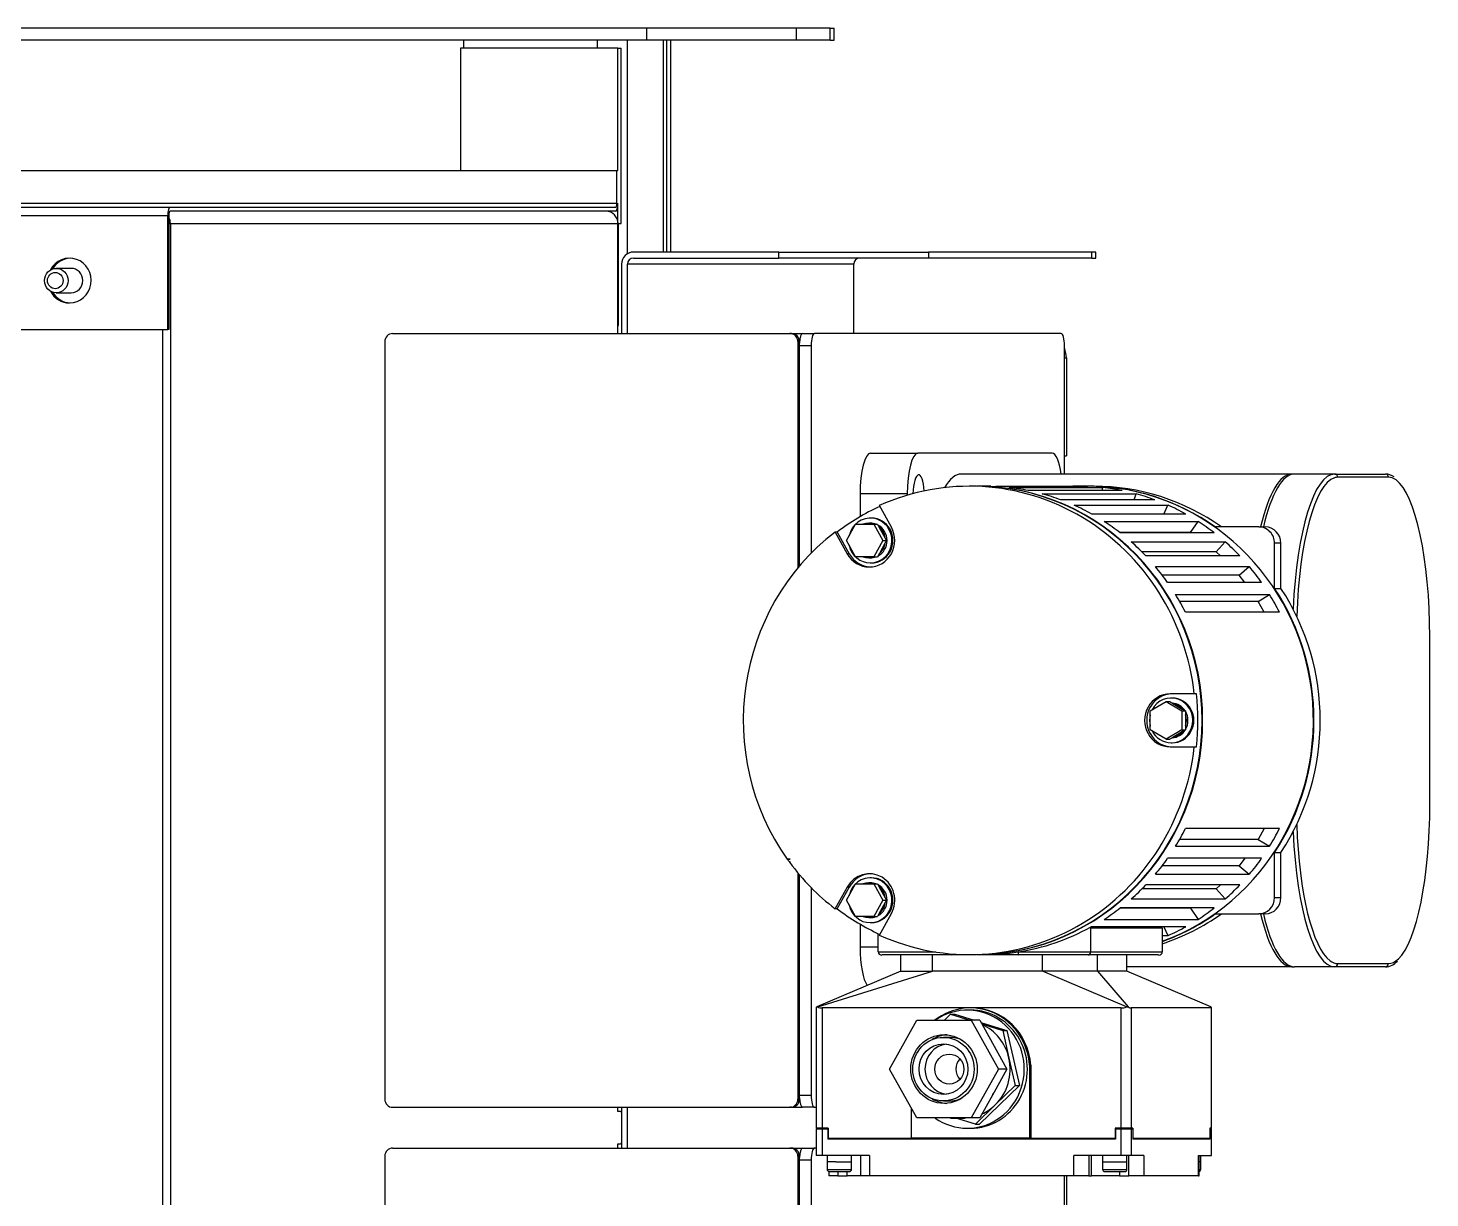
# Model space of a CAD drawing. Header units: millimetres. Extents: x 3795014 to 4300160, y 3869364 to 4016788.
# Drawn here: x 4226638.3 to 4226810.4, y 3922787.9 to 3922931.5 of the extents above; entities that cross this region are included whole.
import ezdxf

# ---------------------------------------------------------------- set-up
doc = ezdxf.new("R2010")
doc.units = ezdxf.units.MM
doc.layers.add('линия перехода', color=7, linetype='Continuous')
doc.layers.add('основная', color=7, linetype='Continuous', lineweight=50)

msp = doc.modelspace()

# ---------------------------------------------------------------- linework, layer by layer
at = {"layer": 'линия перехода', "color": 0, "linetype": 'Continuous', "lineweight": -3}
for p, q in [((4226714.3, 3922930.03), (4226714.3, 3922931.53)), ((4226732.66, 3922930.03), (4226732.66, 3922931.53)), ((4226736.8, 3922930.03), (4226736.8, 3922931.53)), ((4226708.26, 3922929.04), (4226708.26, 3922930.03)), ((4226711.93, 3922903.83), (4226711.93, 3922930.03)), ((4226269.16, 3922908.53), (4226655.5, 3922908.53)), ((4226605.3, 3922910.03), (4226710.63, 3922910.03)), ((4226655.82, 3922907.53), (4226655.82, 3922907.54)), ((4226655.82, 3922907.53), (4226710.76, 3922907.53)), ((4226655.82, 3922907.53), (4226655.82, 3922685.53)), ((4226710.76, 3922895.02), (4226710.76, 3922907.52)), ((4226730.53, 3922903.28), (4226730.53, 3922904.03)), ((4226748.89, 3922904.03), (4226748.89, 3922903.28)), ((4226768.93, 3922903.28), (4226768.93, 3922904.03)), ((4226739.72, 3922902.53), (4226711.93, 3922902.53)), ((4226654.9, 3922698.53), (4226654.9, 3922894.53)), ((4226733.04, 3922893.03), (4226732.84, 3922893.03)), ((4226734.48, 3922892.53), (4226733.04, 3922892.53)), ((4226765.58, 3922891.03), (4226765.81, 3922891.03)), ((4226805.35, 3922876.38), (4226799.13, 3922876.38)), ((4226746.28, 3922874.34), (4226740.49, 3922874.34)), ((4226766.61, 3922875.27), (4226766.61, 3922875.25)), ((4226768.06, 3922875.25), (4226768.06, 3922875.27)), ((4226792.15, 3922868.28), (4226791.38, 3922868.28)), ((4226739.15, 3922866.99), (4226738.89, 3922866.99)), ((4226810.43, 3922836.28), (4226810.43, 3922856.78)), ((4226739.15, 3922826.07), (4226738.89, 3922826.07)), ((4226791.38, 3922824.78), (4226792.15, 3922824.78)), ((4226740.49, 3922818.72), (4226742.7, 3922818.72)), ((4226742.7, 3922818.1), (4226749.79, 3922818.1)), ((4226759.87, 3922818.1), (4226768.78, 3922818.1)), ((4226768.78, 3922818.1), (4226777.59, 3922818.1)), ((4226799.13, 3922816.68), (4226805.35, 3922816.68)), ((4226735.83, 3922811.23), (4226735.83, 3922796.48)), ((4226772.53, 3922796.48), (4226772.53, 3922811.23)), ((4226773.76, 3922811.23), (4226773.76, 3922796.48)), ((4226783.61, 3922796.48), (4226783.61, 3922811.23)), ((4226732.84, 3922800.03), (4226733.04, 3922800.03)), ((4226733.04, 3922800.53), (4226734.48, 3922800.53)), ((4226735.83, 3922796.4), (4226735.83, 3922793.1)), ((4226772.53, 3922793.1), (4226772.53, 3922796.4)), ((4226773.76, 3922796.4), (4226773.76, 3922793.1)), ((4226783.61, 3922793.1), (4226783.61, 3922796.4)), ((4226733.04, 3922793.03), (4226732.84, 3922793.03)), ((4226741.63, 3922793.1), (4226741.63, 3922790.6)), ((4226766.74, 3922790.6), (4226766.74, 3922793.1)), ((4226768.58, 3922793.1), (4226768.58, 3922790.6)), ((4226768.89, 3922790.6), (4226768.89, 3922793.1)), ((4226773.48, 3922790.6), (4226773.48, 3922793.1)), ((4226775.31, 3922793.1), (4226775.31, 3922790.6)), ((4226782.05, 3922790.6), (4226782.05, 3922793.1)), ((4226734.48, 3922792.53), (4226733.04, 3922792.53)), ((4226736.44, 3922791.4), (4226739.44, 3922791.4)), ((4226770.25, 3922791.4), (4226773.25, 3922791.4)), ((4226782.1, 3922791.4), (4226782.3, 3922791.4)), ((4226737.74, 3922791.15), (4226737.74, 3922790.6)), ((4226738.9, 3922790.6), (4226738.9, 3922791.15)), ((4226772.32, 3922791.15), (4226772.32, 3922790.6))]:
    msp.add_line(p, q, dxfattribs=at)
for centre, major_axis, ratio, start_param, end_param in [((4226798.75, 3922856.78), (0, -20), 0.259156, 3.141593, 4.540364), ((4226799.13, 3922856.78), (0, 19.6), 0.259156, 0, 0.082872), ((4226798.75, 3922876.38), (0, -0.4), 0.965835, 1.570796, 3.141593), ((4226804.97, 3922876.38), (0, -0.4), 0.965835, 1.570796, 3.141593), ((4226805.35, 3922856.78), (0, -19.6), 0.259156, 2.957564, 3.141593), ((4226798.75, 3922836.28), (0, -20), 0.259156, 4.884414, 6.283185), ((4226751.7, 3922818.1), (0, 0.375), 0.259156, 2.20212, 3.141593), ((4226759.97, 3922818.1), (0, 0.375), 0.259156, 1.570796, 3.141593), ((4226805.35, 3922836.28), (0, -19.6), 0.259156, 0, 0.242164), ((4226799.13, 3922836.28), (0, 19.6), 0.259156, 2.952795, 3.141593), ((4226798.75, 3922816.68), (0, -0.4), 0.965835, 0, 1.570796), ((4226804.97, 3922816.68), (0, -0.4), 0.965835, 0, 1.570796)]:
    msp.add_ellipse(centre, major_axis=major_axis, ratio=ratio, start_param=start_param, end_param=end_param, dxfattribs=at)
at = {"layer": 'основная', "color": 0, "linetype": 'Continuous', "lineweight": -3}
for p, q in [((4226714.3, 3922931.53), (4226200.42, 3922931.53)), ((4226732.66, 3922931.53), (4226714.3, 3922931.53)), ((4226736.8, 3922931.53), (4226732.66, 3922931.53)), ((4226736.8, 3922931.53), (4226737.31, 3922931.53)), ((4226737.31, 3922930.03), (4226737.31, 3922931.53)), ((4226714.3, 3922930.03), (4226604.11, 3922930.03)), ((4226710.76, 3922929.04), (4226691.45, 3922929.04)), ((4226691.45, 3922929.04), (4226691.45, 3922914.03)), ((4226691.84, 3922929.04), (4226691.84, 3922930.03)), ((4226710.76, 3922929.04), (4226711.15, 3922929.04)), ((4226710.76, 3922914.03), (4226710.76, 3922929.04)), ((4226711.15, 3922907.54), (4226711.15, 3922929.04)), ((4226732.66, 3922930.03), (4226714.3, 3922930.03)), ((4226716.34, 3922904.03), (4226716.34, 3922930.03)), ((4226716.75, 3922904.03), (4226716.75, 3922930.03)), ((4226717.24, 3922904.03), (4226717.24, 3922930.03)), ((4226736.8, 3922930.03), (4226732.66, 3922930.03)), ((4226736.8, 3922930.03), (4226737.31, 3922930.03)), ((4226603.24, 3922914.03), (4226710.63, 3922914.03)), ((4226710.63, 3922910.03), (4226710.63, 3922914.03)), ((4226710.63, 3922914.03), (4226710.76, 3922914.03)), ((4226269.42, 3922909.53), (4226655.76, 3922909.53)), ((4226655.5, 3922894.53), (4226655.5, 3922908.53)), ((4226655.63, 3922908.53), (4226655.63, 3922894.53)), ((4226655.76, 3922909.53), (4226710.5, 3922909.53)), ((4226710.5, 3922909.03), (4226655.76, 3922909.03)), ((4226710.76, 3922907.54), (4226710.76, 3922910.03)), ((4226655.63, 3922907.54), (4226655.82, 3922907.54)), ((4226710.76, 3922907.53), (4226710.76, 3922907.54)), ((4226710.76, 3922907.54), (4226711.15, 3922907.54)), ((4226710.76, 3922907.52), (4226710.76, 3922907.53)), ((4226710.82, 3922907.52), (4226710.76, 3922907.52)), ((4226710.82, 3922895.02), (4226710.82, 3922907.52)), ((4226730.53, 3922904.03), (4226712.66, 3922904.03)), ((4226712.66, 3922903.28), (4226730.53, 3922903.28)), ((4226730.53, 3922904.03), (4226748.89, 3922904.03)), ((4226748.89, 3922903.28), (4226730.53, 3922903.28)), ((4226768.93, 3922904.03), (4226748.89, 3922904.03)), ((4226768.93, 3922903.28), (4226748.89, 3922903.28)), ((4226769.44, 3922904.03), (4226768.93, 3922904.03)), ((4226768.93, 3922903.28), (4226769.44, 3922903.28)), ((4226769.44, 3922903.28), (4226769.44, 3922904.03)), ((4226643.62, 3922902.03), (4226641.81, 3922902.03)), ((4226711.21, 3922902.53), (4226711.21, 3922894.03)), ((4226711.93, 3922894.03), (4226711.93, 3922902.53)), ((4226739.72, 3922894.03), (4226739.72, 3922902.53)), ((4226641.81, 3922899.03), (4226643.62, 3922899.03)), ((4226710.76, 3922895.02), (4226710.82, 3922895.02)), ((4226710.76, 3922894.03), (4226710.76, 3922895.02)), ((4226269.16, 3922894.53), (4226655.5, 3922894.53)), ((4226655.63, 3922894.53), (4226655.5, 3922894.53)), ((4226682.14, 3922893.03), (4226682.14, 3922800.03)), ((4226683.1, 3922894.03), (4226731.88, 3922894.03)), ((4226731.88, 3922894.03), (4226732.07, 3922894.03)), ((4226732.07, 3922894.03), (4226733.42, 3922894.03)), ((4226732.84, 3922893.03), (4226732.84, 3922865.24)), ((4226733.04, 3922892.53), (4226733.04, 3922893.03)), ((4226733.42, 3922894.03), (4226734.87, 3922894.03)), ((4226765.19, 3922894.03), (4226734.87, 3922894.03)), ((4226733.04, 3922865.48), (4226733.04, 3922892.53)), ((4226734.48, 3922892.53), (4226734.48, 3922867.05)), ((4226765.58, 3922876.78), (4226765.58, 3922892.53)), ((4226765.81, 3922891.03), (4226765.81, 3922879.03)), ((4226741.78, 3922879.34), (4226747.58, 3922879.34)), ((4226764.06, 3922879.34), (4226747.58, 3922879.34)), ((4226765.58, 3922879.03), (4226765.81, 3922879.03)), ((4226793.48, 3922876.78), (4226752.92, 3922876.78)), ((4226793.82, 3922876.78), (4226793.48, 3922876.78)), ((4226798.75, 3922876.78), (4226793.82, 3922876.78)), ((4226798.75, 3922876.78), (4226804.97, 3922876.78)), ((4226740.49, 3922874.34), (4226740.49, 3922871.54)), ((4226746.28, 3922874.34), (4226746.28, 3922874.17)), ((4226754.7, 3922875.28), (4226753.92, 3922875.28)), ((4226755.8, 3922875.28), (4226754.77, 3922875.28)), ((4226768.41, 3922875.25), (4226757.14, 3922875.25)), ((4226758.74, 3922875.12), (4226770.28, 3922875.12)), ((4226772.66, 3922874.75), (4226761.13, 3922874.75)), ((4226762.83, 3922874.35), (4226774.36, 3922874.35)), ((4226768.37, 3922875.28), (4226767.34, 3922875.28)), ((4226769.21, 3922875.28), (4226768.44, 3922875.28)), ((4226770.22, 3922874.75), (4226770.28, 3922875.12)), ((4226774.14, 3922873.61), (4226774.36, 3922874.35)), ((4226744.33, 3922870.24), (4226742.85, 3922872.9)), ((4226776.67, 3922873.61), (4226765.13, 3922873.61)), ((4226766.75, 3922872.95), (4226778.28, 3922872.95)), ((4226777.78, 3922871.87), (4226778.28, 3922872.95)), ((4226738.82, 3922868.61), (4226739.94, 3922870.61)), ((4226739.94, 3922870.61), (4226742.17, 3922870.61)), ((4226741.74, 3922870.74), (4226741.54, 3922870.74)), ((4226741.87, 3922871.37), (4226741.74, 3922871.37)), ((4226742.17, 3922870.61), (4226742.62, 3922870.61)), ((4226742.17, 3922870.61), (4226743.28, 3922868.61)), ((4226742.62, 3922870.61), (4226742.79, 3922870.3)), ((4226780.46, 3922871.87), (4226768.93, 3922871.87)), ((4226770.43, 3922870.97), (4226781.97, 3922870.97)), ((4226781.06, 3922869.59), (4226781.97, 3922870.97)), ((4226737.41, 3922869.65), (4226738.89, 3922866.99)), ((4226737.67, 3922869.65), (4226737.41, 3922869.65)), ((4226737.67, 3922869.65), (4226739.15, 3922866.99)), ((4226742.79, 3922870.3), (4226743.58, 3922868.89)), ((4226743.58, 3922868.89), (4226743.74, 3922868.61)), ((4226781.06, 3922869.59), (4226772.39, 3922869.59)), ((4226783.96, 3922869.56), (4226772.43, 3922869.56)), ((4226781.1, 3922869.56), (4226781.06, 3922869.59)), ((4226789.44, 3922870.28), (4226784.09, 3922870.28)), ((4226789.44, 3922870.28), (4226790.22, 3922870.28)), ((4226739.94, 3922866.61), (4226738.82, 3922868.61)), ((4226743.28, 3922868.61), (4226742.17, 3922866.61)), ((4226743.58, 3922868.32), (4226742.81, 3922866.94)), ((4226743.28, 3922868.61), (4226743.74, 3922868.61)), ((4226743.74, 3922868.61), (4226743.58, 3922868.32)), ((4226773.79, 3922868.44), (4226785.32, 3922868.44)), ((4226784.22, 3922867.21), (4226775.09, 3922867.21)), ((4226784.22, 3922867.21), (4226785.32, 3922868.44)), ((4226784.72, 3922866.74), (4226784.22, 3922867.21)), ((4226791.38, 3922862.73), (4226791.38, 3922868.28)), ((4226792.15, 3922862.73), (4226792.15, 3922868.28)), ((4226742.17, 3922866.61), (4226739.94, 3922866.61)), ((4226741.54, 3922866.49), (4226741.74, 3922866.49)), ((4226741.74, 3922865.87), (4226741.87, 3922865.87)), ((4226742.17, 3922866.61), (4226742.62, 3922866.61)), ((4226742.81, 3922866.94), (4226742.62, 3922866.61)), ((4226787.09, 3922866.74), (4226775.56, 3922866.74)), ((4226776.74, 3922865.42), (4226788.27, 3922865.42)), ((4226787.01, 3922864.38), (4226788.27, 3922865.42)), ((4226787.01, 3922864.38), (4226777.57, 3922864.38)), ((4226787.72, 3922863.46), (4226787.01, 3922864.38)), ((4226789.78, 3922863.46), (4226778.24, 3922863.46)), ((4226779.22, 3922861.98), (4226790.76, 3922861.98)), ((4226789.36, 3922861.14), (4226790.76, 3922861.98)), ((4226791.38, 3922862.73), (4226792.15, 3922862.73)), ((4226789.36, 3922861.14), (4226779.72, 3922861.14)), ((4226790.1, 3922859.81), (4226789.36, 3922861.14)), ((4226791.96, 3922859.81), (4226780.43, 3922859.81)), ((4226810.45, 3922856.78), (4226810.43, 3922856.78)), ((4226810.45, 3922836.28), (4226810.45, 3922856.78)), ((4226776.11, 3922847.69), (4226778.05, 3922848.85)), ((4226778.05, 3922848.85), (4226779.98, 3922847.69)), ((4226778.05, 3922848.85), (4226778.5, 3922848.85)), ((4226778.5, 3922848.85), (4226778.88, 3922848.62)), ((4226781.51, 3922849.78), (4226778.55, 3922849.78)), ((4226778.81, 3922849.28), (4226778.68, 3922849.28)), ((4226778.88, 3922848.62), (4226780.03, 3922847.93)), ((4226781.77, 3922849.78), (4226781.51, 3922849.78)), ((4226776.11, 3922845.38), (4226776.11, 3922847.69)), ((4226779.98, 3922847.69), (4226780.43, 3922847.69)), ((4226779.98, 3922847.69), (4226779.98, 3922845.38)), ((4226780.03, 3922847.93), (4226780.43, 3922847.69)), ((4226780.43, 3922847.69), (4226780.43, 3922847.22)), ((4226780.43, 3922847.22), (4226780.43, 3922845.85)), ((4226778.05, 3922844.23), (4226776.11, 3922845.38)), ((4226779.98, 3922845.38), (4226778.05, 3922844.23)), ((4226780.05, 3922845.16), (4226778.86, 3922844.44)), ((4226779.98, 3922845.38), (4226780.43, 3922845.38)), ((4226780.43, 3922845.38), (4226780.05, 3922845.16)), ((4226780.43, 3922845.85), (4226780.43, 3922845.38)), ((4226778.05, 3922844.23), (4226778.5, 3922844.23)), ((4226778.86, 3922844.44), (4226778.5, 3922844.23)), ((4226778.55, 3922843.28), (4226781.51, 3922843.28)), ((4226778.68, 3922843.78), (4226778.81, 3922843.78)), ((4226781.51, 3922843.28), (4226781.77, 3922843.28)), ((4226810.43, 3922836.28), (4226810.45, 3922836.28)), ((4226791.96, 3922833.25), (4226780.43, 3922833.25)), ((4226790.1, 3922833.25), (4226789.36, 3922831.92)), ((4226779.22, 3922831.09), (4226790.76, 3922831.09)), ((4226789.36, 3922831.92), (4226779.72, 3922831.92)), ((4226789.36, 3922831.92), (4226790.76, 3922831.09)), ((4226731.89, 3922829.51), (4226731.54, 3922829.51)), ((4226731.54, 3922829.51), (4226731.89, 3922829.51)), ((4226731.89, 3922829.51), (4226731.89, 3922829.51)), ((4226789.78, 3922829.6), (4226778.24, 3922829.6)), ((4226787.72, 3922829.6), (4226787.01, 3922828.69)), ((4226791.38, 3922830.33), (4226792.15, 3922830.33)), ((4226791.38, 3922824.78), (4226791.38, 3922830.33)), ((4226792.15, 3922824.78), (4226792.15, 3922830.33)), ((4226731.89, 3922829.15), (4226731.81, 3922829.15)), ((4226731.86, 3922829.09), (4226731.81, 3922829.15)), ((4226731.85, 3922829.09), (4226731.89, 3922829.09)), ((4226731.89, 3922829.09), (4226731.89, 3922829.15)), ((4226732.84, 3922827.82), (4226732.84, 3922800.03)), ((4226733.04, 3922800.53), (4226733.04, 3922827.59)), ((4226776.74, 3922827.65), (4226788.27, 3922827.65)), ((4226787.01, 3922828.69), (4226777.57, 3922828.69)), ((4226787.01, 3922828.69), (4226788.27, 3922827.65)), ((4226734.48, 3922826.01), (4226734.48, 3922800.53)), ((4226738.89, 3922826.07), (4226737.41, 3922823.42)), ((4226739.15, 3922826.07), (4226737.67, 3922823.42)), ((4226738.82, 3922824.45), (4226739.94, 3922826.45)), ((4226739.94, 3922826.45), (4226742.17, 3922826.45)), ((4226741.74, 3922826.57), (4226741.54, 3922826.57)), ((4226741.87, 3922827.2), (4226741.74, 3922827.2)), ((4226742.17, 3922826.45), (4226742.62, 3922826.45)), ((4226742.17, 3922826.45), (4226743.28, 3922824.45)), ((4226742.62, 3922826.45), (4226742.8, 3922826.13)), ((4226742.8, 3922826.13), (4226743.58, 3922824.73)), ((4226784.22, 3922825.85), (4226775.09, 3922825.85)), ((4226787.09, 3922826.33), (4226775.56, 3922826.33)), ((4226784.72, 3922826.33), (4226784.22, 3922825.85)), ((4226784.22, 3922825.85), (4226785.32, 3922824.63)), ((4226739.94, 3922822.45), (4226738.82, 3922824.45)), ((4226743.28, 3922824.45), (4226742.17, 3922822.45)), ((4226743.58, 3922824.16), (4226742.8, 3922822.77)), ((4226743.28, 3922824.45), (4226743.74, 3922824.45)), ((4226743.58, 3922824.73), (4226743.74, 3922824.45)), ((4226743.74, 3922824.45), (4226743.58, 3922824.16)), ((4226773.79, 3922824.63), (4226785.32, 3922824.63)), ((4226737.41, 3922823.42), (4226737.67, 3922823.42)), ((4226742.17, 3922822.45), (4226739.94, 3922822.45)), ((4226741.54, 3922822.32), (4226741.74, 3922822.32)), ((4226742.17, 3922822.45), (4226742.62, 3922822.45)), ((4226742.8, 3922822.77), (4226742.62, 3922822.45)), ((4226742.85, 3922820.17), (4226744.33, 3922822.82)), ((4226781.06, 3922823.47), (4226772.39, 3922823.47)), ((4226783.96, 3922823.5), (4226772.43, 3922823.5)), ((4226781.1, 3922823.5), (4226781.06, 3922823.47)), ((4226781.06, 3922823.47), (4226781.97, 3922822.1)), ((4226784.09, 3922822.78), (4226789.44, 3922822.78)), ((4226790.22, 3922822.78), (4226789.44, 3922822.78)), ((4226740.49, 3922821.52), (4226740.49, 3922818.72)), ((4226741.74, 3922821.7), (4226741.87, 3922821.7)), ((4226768.84, 3922821.15), (4226768.78, 3922821.15)), ((4226768.78, 3922821.15), (4226768.78, 3922818.1)), ((4226768.84, 3922821.15), (4226768.84, 3922821.06)), ((4226768.84, 3922821.06), (4226777.59, 3922821.06)), ((4226780.46, 3922821.2), (4226768.93, 3922821.2)), ((4226770.43, 3922822.1), (4226781.97, 3922822.1)), ((4226777.59, 3922821.06), (4226777.59, 3922818.1)), ((4226777.78, 3922821.2), (4226778.28, 3922820.11)), ((4226742.7, 3922818.1), (4226742.7, 3922820.36)), ((4226777.59, 3922820.11), (4226778.28, 3922820.11)), ((4226751.7, 3922817.73), (4226743.16, 3922817.73)), ((4226745.48, 3922815.73), (4226745.48, 3922817.73)), ((4226749.37, 3922815.73), (4226749.37, 3922817.73)), ((4226753.82, 3922817.73), (4226751.7, 3922817.73)), ((4226753.92, 3922817.78), (4226754.7, 3922817.78)), ((4226754.77, 3922817.78), (4226755.74, 3922817.78)), ((4226759.97, 3922817.73), (4226755.84, 3922817.73)), ((4226768.51, 3922817.73), (4226759.97, 3922817.73)), ((4226762.89, 3922815.73), (4226762.89, 3922817.73)), ((4226777.13, 3922817.73), (4226768.51, 3922817.73)), ((4226769.63, 3922815.73), (4226769.63, 3922817.73)), ((4226773.25, 3922815.73), (4226773.25, 3922817.73)), ((4226745.48, 3922815.73), (4226735.17, 3922811.36)), ((4226735.29, 3922811.36), (4226749.37, 3922815.73)), ((4226745.48, 3922815.73), (4226749.37, 3922815.73)), ((4226762.89, 3922815.73), (4226749.37, 3922815.73)), ((4226769.63, 3922815.73), (4226762.89, 3922815.73)), ((4226773.19, 3922811.36), (4226762.89, 3922815.73)), ((4226769.63, 3922815.73), (4226773.39, 3922811.36)), ((4226773.25, 3922815.73), (4226769.63, 3922815.73)), ((4226793.48, 3922816.28), (4226773.25, 3922816.28)), ((4226783.56, 3922811.36), (4226773.25, 3922815.73)), ((4226793.48, 3922816.28), (4226793.82, 3922816.28)), ((4226798.75, 3922816.28), (4226793.82, 3922816.28)), ((4226804.97, 3922816.28), (4226798.75, 3922816.28)), ((4226735.09, 3922811.25), (4226735.09, 3922796.48)), ((4226754.03, 3922811.23), (4226735.83, 3922811.23)), ((4226750.84, 3922809.72), (4226751.6, 3922810.46)), ((4226751.6, 3922810.46), (4226752.12, 3922810.46)), ((4226751.6, 3922810.46), (4226753.96, 3922809.72)), ((4226752.12, 3922810.46), (4226754.48, 3922809.72)), ((4226754.03, 3922810.96), (4226753.64, 3922810.96)), ((4226754.18, 3922811.23), (4226754.03, 3922811.23)), ((4226772.53, 3922811.23), (4226754.18, 3922811.23)), ((4226783.61, 3922811.23), (4226773.76, 3922811.23)), ((4226783.64, 3922796.48), (4226783.64, 3922811.25)), ((4226744.1, 3922803.72), (4226747.44, 3922809.72)), ((4226747.44, 3922809.72), (4226754.13, 3922809.72)), ((4226754.13, 3922809.72), (4226757.48, 3922803.72)), ((4226755.17, 3922809.72), (4226754.13, 3922809.72)), ((4226755.17, 3922809.72), (4226758.52, 3922803.72)), ((4226755.32, 3922809.45), (4226758.52, 3922808.45)), ((4226755.43, 3922809.26), (4226758, 3922808.45)), ((4226751.44, 3922807.62), (4226750.72, 3922807.62)), ((4226758, 3922808.45), (4226758.52, 3922808.45)), ((4226758, 3922808.45), (4226758.76, 3922805.08)), ((4226758.52, 3922808.45), (4226760.04, 3922801.7)), ((4226758.76, 3922805.08), (4226759.53, 3922801.7)), ((4226747.44, 3922797.72), (4226744.1, 3922803.72)), ((4226757.48, 3922803.72), (4226754.13, 3922797.72)), ((4226758.52, 3922803.72), (4226756.94, 3922800.89)), ((4226758.52, 3922803.72), (4226757.48, 3922803.72)), ((4226761.27, 3922804.2), (4226761.27, 3922795.23)), ((4226761.27, 3922804.2), (4226761.43, 3922804.2)), ((4226761.43, 3922804.2), (4226761.43, 3922795.23)), ((4226760.04, 3922801.7), (4226755.16, 3922796.96)), ((4226759.53, 3922801.7), (4226757.08, 3922799.33)), ((4226759.53, 3922801.7), (4226760.04, 3922801.7)), ((4226733.04, 3922800.03), (4226733.04, 3922800.53)), ((4226756.74, 3922800.53), (4226755.17, 3922797.72)), ((4226756.94, 3922800.89), (4226756.74, 3922800.53)), ((4226683.1, 3922799.03), (4226731.88, 3922799.03)), ((4226710.76, 3922798.53), (4226710.76, 3922799.03)), ((4226711.09, 3922798.53), (4226710.76, 3922798.53)), ((4226711.21, 3922799.03), (4226711.21, 3922794.03)), ((4226711.93, 3922794.03), (4226711.93, 3922799.03)), ((4226732.07, 3922799.03), (4226731.88, 3922799.03)), ((4226732.07, 3922799.03), (4226733.42, 3922799.03)), ((4226734.87, 3922799.03), (4226733.42, 3922799.03)), ((4226734.87, 3922799.03), (4226735.09, 3922799.03)), ((4226746.78, 3922795.23), (4226746.78, 3922798.9)), ((4226750.72, 3922799.82), (4226751.44, 3922799.82)), ((4226757.08, 3922799.33), (4226754.64, 3922796.96)), ((4226735.83, 3922796.48), (4226735.09, 3922796.48)), ((4226735.32, 3922796.48), (4226735.32, 3922796.4)), ((4226736.56, 3922796.48), (4226735.83, 3922796.48)), ((4226736.56, 3922796.48), (4226736.56, 3922795.23)), ((4226754.13, 3922797.72), (4226747.44, 3922797.72)), ((4226751.83, 3922797.71), (4226753.12, 3922797.71)), ((4226754.64, 3922796.96), (4226752.26, 3922797.71)), ((4226753.64, 3922796.46), (4226754.03, 3922796.46)), ((4226755.17, 3922797.72), (4226754.13, 3922797.72)), ((4226754.64, 3922796.96), (4226755.16, 3922796.96)), ((4226771.81, 3922796.48), (4226771.81, 3922795.23)), ((4226772.53, 3922796.48), (4226771.81, 3922796.48)), ((4226772.26, 3922796.48), (4226772.26, 3922796.4)), ((4226773.76, 3922796.48), (4226772.53, 3922796.48)), ((4226773.95, 3922796.48), (4226773.76, 3922796.48)), ((4226773.95, 3922796.48), (4226773.95, 3922795.23)), ((4226783.41, 3922796.48), (4226783.41, 3922795.23)), ((4226783.61, 3922796.48), (4226783.41, 3922796.48)), ((4226783.61, 3922796.48), (4226783.64, 3922796.48)), ((4226735.09, 3922796.4), (4226735.83, 3922796.4)), ((4226735.09, 3922796.4), (4226735.09, 3922793.1)), ((4226735.83, 3922796.4), (4226736.53, 3922796.4)), ((4226736.53, 3922796.4), (4226736.53, 3922795.1)), ((4226736.53, 3922796.4), (4226736.56, 3922796.4)), ((4226771.83, 3922795.1), (4226736.53, 3922795.1)), ((4226736.56, 3922795.23), (4226746.78, 3922795.23)), ((4226736.98, 3922795.23), (4226736.98, 3922795.1)), ((4226739.72, 3922795.1), (4226739.72, 3922795.23)), ((4226744.79, 3922795.23), (4226744.79, 3922795.1)), ((4226746.45, 3922795.23), (4226746.45, 3922795.1)), ((4226761.27, 3922795.23), (4226746.78, 3922795.23)), ((4226746.9, 3922795.23), (4226746.9, 3922795.1)), ((4226761.27, 3922795.23), (4226761.43, 3922795.23)), ((4226761.43, 3922795.23), (4226771.81, 3922795.23)), ((4226771.81, 3922795.23), (4226771.83, 3922795.23)), ((4226771.83, 3922796.4), (4226771.83, 3922795.1)), ((4226771.83, 3922796.4), (4226772.53, 3922796.4)), ((4226772.53, 3922796.4), (4226773.76, 3922796.4)), ((4226773.76, 3922796.4), (4226773.95, 3922796.4)), ((4226773.95, 3922796.4), (4226773.95, 3922795.1)), ((4226773.95, 3922795.23), (4226783.41, 3922795.23)), ((4226773.95, 3922795.23), (4226773.95, 3922795.23)), ((4226783.42, 3922795.1), (4226773.95, 3922795.1)), ((4226781.75, 3922795.23), (4226781.75, 3922795.1)), ((4226783.41, 3922796.4), (4226783.42, 3922796.4)), ((4226783.42, 3922796.4), (4226783.42, 3922795.1)), ((4226783.42, 3922796.4), (4226783.61, 3922796.4)), ((4226783.64, 3922796.4), (4226783.61, 3922796.4)), ((4226783.64, 3922793.1), (4226783.64, 3922796.4)), ((4226682.14, 3922793.03), (4226682.14, 3922700.03)), ((4226683.1, 3922794.03), (4226731.88, 3922794.03)), ((4226710.76, 3922794.53), (4226711.09, 3922794.53)), ((4226710.76, 3922794.03), (4226710.76, 3922794.53)), ((4226731.88, 3922794.03), (4226732.07, 3922794.03)), ((4226732.07, 3922794.03), (4226733.42, 3922794.03)), ((4226732.84, 3922793.03), (4226732.84, 3922765.24)), ((4226733.04, 3922792.53), (4226733.04, 3922793.03)), ((4226733.42, 3922794.03), (4226734.87, 3922794.03)), ((4226735.09, 3922794.03), (4226734.87, 3922794.03)), ((4226735.83, 3922793.1), (4226735.09, 3922793.1)), ((4226741.63, 3922793.1), (4226735.83, 3922793.1)), ((4226736.43, 3922793.1), (4226736.43, 3922792.35)), ((4226739.43, 3922792.35), (4226739.43, 3922793.1)), ((4226740.52, 3922793.1), (4226740.52, 3922790.6)), ((4226772.53, 3922793.1), (4226766.74, 3922793.1)), ((4226770.23, 3922793.1), (4226770.23, 3922792.35)), ((4226773.76, 3922793.1), (4226772.53, 3922793.1)), ((4226773.23, 3922792.35), (4226773.23, 3922793.1)), ((4226775.31, 3922793.1), (4226773.76, 3922793.1)), ((4226782.05, 3922793.1), (4226783.61, 3922793.1)), ((4226782.1, 3922790.6), (4226782.1, 3922793.1)), ((4226782.3, 3922792.35), (4226782.3, 3922793.1)), ((4226783.61, 3922793.1), (4226783.64, 3922793.1)), ((4226733.04, 3922765.48), (4226733.04, 3922792.53)), ((4226734.48, 3922792.53), (4226734.48, 3922767.05)), ((4226737.52, 3922792.35), (4226736.43, 3922792.35)), ((4226736.44, 3922792.35), (4226736.44, 3922791.4)), ((4226737.52, 3922792.35), (4226739.44, 3922792.35)), ((4226739.44, 3922791.4), (4226739.44, 3922792.35)), ((4226770.23, 3922792.35), (4226770.84, 3922792.35)), ((4226770.25, 3922792.35), (4226770.25, 3922791.4)), ((4226770.84, 3922792.35), (4226773.25, 3922792.35)), ((4226773.25, 3922791.4), (4226773.25, 3922792.35)), ((4226782.3, 3922792.35), (4226782.1, 3922792.35)), ((4226782.3, 3922791.4), (4226782.3, 3922792.35)), ((4226736.63, 3922791.16), (4226736.63, 3922790.6)), ((4226737.74, 3922790.6), (4226736.63, 3922790.6)), ((4226736.69, 3922791.15), (4226739.19, 3922791.15)), ((4226737.74, 3922790.6), (4226738.9, 3922790.6)), ((4226740.52, 3922790.6), (4226738.9, 3922790.6)), ((4226741.63, 3922790.6), (4226740.52, 3922790.6)), ((4226766.74, 3922790.6), (4226741.63, 3922790.6)), ((4226765.58, 3922776.78), (4226765.58, 3922790.6)), ((4226765.81, 3922790.6), (4226765.81, 3922779.03)), ((4226768.58, 3922790.6), (4226766.74, 3922790.6)), ((4226768.58, 3922790.6), (4226768.89, 3922790.6)), ((4226772.32, 3922790.6), (4226768.89, 3922790.6)), ((4226770.5, 3922791.15), (4226773, 3922791.15)), ((4226772.32, 3922790.6), (4226773.48, 3922790.6)), ((4226775.31, 3922790.6), (4226773.48, 3922790.6)), ((4226782.05, 3922790.6), (4226775.31, 3922790.6)), ((4226782.05, 3922790.6), (4226782.1, 3922790.6))]:
    msp.add_line(p, q, dxfattribs=at)
for centre, radius, start, end in [((4226804.94, 3922874.9), 1.88, 54.1401, 89.0581), ((4226755.8, 3922848.46), 26.82, 88.4523, 90), ((4226757.99, 3922915.95), 40.71, 267.9413, 268.8037), ((4226767.34, 3922848.46), 26.82, 88.4523, 91.5477), ((4226768.1, 3922871.96), 3.31, 84.2122, 90.6323), ((4226804.94, 3922818.24), 1.96, 270.9083, 320.3219), ((4226751.83, 3922803.31), 5.6, 267.3281, 272.6719), ((4226736.69, 3922791.4), 0.25, 180, 270), ((4226739.19, 3922791.4), 0.25, 270, 0), ((4226770.5, 3922791.4), 0.25, 180, 270), ((4226773, 3922791.4), 0.25, 270, 0), ((4226782.05, 3922791.4), 0.25, 283.4847, 0)]:
    msp.add_arc(centre, radius, start, end, dxfattribs=at)
for centre, major_axis, ratio, start_param, end_param in [((4226655.76, 3922908.53), (0, -1), 0.259156, 3.141593, 4.712389), ((4226655.76, 3922908.53), (0, 0.5), 0.259156, 0, 1.570796), ((4226709.32, 3922907.53), (0, 1.5), 0.965835, 4.715722, 6.283185), ((4226710.5, 3922910.03), (0, -0.5), 0.259156, 0, 1.570796), ((4226710.5, 3922910.03), (0, 1), 0.259156, 3.141593, 4.712389), ((4226654.37, 3922907.53), (0, -1.5), 0.965835, 1.57413, 2.094769), ((4226643.43, 3922900.53), (0, -2.75), 0.965835, 0, 4.219311), ((4226643.62, 3922900.53), (0, -2.75), 0.965835, 3.17819, 4.168609), ((4226712.66, 3922902.53), (0, 1.5), 0.966011, 0, 1.570796), ((4226712.66, 3922902.53), (0, -0.75), 0.966011, 3.141593, 4.712389), ((4226740.44, 3922902.53), (0, -0.75), 0.966011, 3.141593, 4.712389), ((4226643.62, 3922900.53), (0, 1.5), 0.965835, 3.141593, 6.283185), ((4226643.43, 3922900.53), (0, -2.75), 0.965835, 5.205467, 6.283185), ((4226643.62, 3922900.53), (0, -2.75), 0.965835, 5.256169, 6.246588), ((4226683.1, 3922893.03), (0, 1), 0.965835, 0, 1.570796), ((4226731.88, 3922893.03), (0, -1), 0.965835, 1.570796, 3.141593), ((4226732.07, 3922893.03), (0, 1), 0.965835, 4.712389, 6.283185), ((4226733.42, 3922892.53), (0, -1.5), 0.259156, 3.141593, 4.489009), ((4226734.87, 3922892.53), (0, 1.5), 0.259156, 0, 1.570796), ((4226765.19, 3922892.53), (0, -1.5), 0.259156, 1.570796, 3.141593), ((4226762.91, 3922891.03), (0, 3), 0.965835, 4.712389, 5.118579), ((4226741.78, 3922874.34), (0, -5), 0.259156, 3.141593, 4.712389), ((4226747.58, 3922874.34), (0, 5), 0.259156, 0, 1.570796), ((4226764.06, 3922874.34), (0, -5), 0.259156, 2.08002, 3.141593), ((4226753.92, 3922846.53), (0, -28.75), 0.965835, 1.684082, 3.551906), ((4226747.68, 3922873.94), (0, -2.75), 0.259156, 1.849367, 4.557678), ((4226752.92, 3922856.78), (0, 20), 0.259156, 0, 0.412536), ((4226793.48, 3922856.78), (0, 20), 0.259156, 0, 0.829832), ((4226793.82, 3922856.78), (0, -20), 0.259156, 3.141593, 3.971424), ((4226799.13, 3922856.78), (0, 19.6), 0.259156, 0.082872, 1.442229), ((4226805.35, 3922856.78), (0, -19.6), 0.259156, 1.570796, 2.957564), ((4226754.7, 3922846.53), (0, 28.75), 0.965835, 3.141593, 6.283185), ((4226754.77, 3922846.53), (0, 28.75), 0.965835, 3.141593, 6.283185), ((4226755.8, 3922846.53), (0, 28.75), 0.965835, 6.090094, 6.177078), ((4226755.8, 3922846.53), (0, 28.75), 0.965835, 5.940494, 6.027478), ((4226768.37, 3922846.53), (0, 28.75), 0.965835, 3.479914, 6.283185), ((4226768.44, 3922846.53), (0, -28.75), 0.965835, 2.542925, 3.141593), ((4226769.21, 3922846.53), (0, -28.75), 0.965835, 2.542925, 3.141593), ((4226767.34, 3922846.53), (0, 28.75), 0.965835, 6.090094, 6.177078), ((4226767.34, 3922846.53), (0, 28.75), 0.965835, 5.940494, 6.027478), ((4226754.18, 3922846.53), (0, 28.75), 0.965835, 0.418444, 0.636884), ((4226755.8, 3922846.53), (0, 28.75), 0.965835, 5.790894, 5.877878), ((4226767.34, 3922846.53), (0, 28.75), 0.965835, 5.790894, 5.877878), ((4226741.74, 3922868.62), (0, -2.75), 0.965835, 0, 4.509232), ((4226741.54, 3922868.62), (0, -2.13), 0.965835, 2.783291, 3.499894), ((4226741.74, 3922868.62), (0, -2.13), 0.965835, 2.783291, 3.141593), ((4226741.87, 3922868.62), (0, -2.75), 0.965835, 0, 3.141593), ((4226741.74, 3922868.62), (0, -2.13), 0.965835, 0.483861, 2.666441), ((4226755.8, 3922846.53), (0, 28.75), 0.965835, 5.641295, 5.728279), ((4226767.34, 3922846.53), (0, 28.75), 0.965835, 5.641295, 5.728279), ((4226753.92, 3922846.53), (0, -28.75), 0.965835, 3.778477, 5.345788), ((4226741.61, 3922868.62), (0, 3.25), 0.965835, 2.094395, 5.235988), ((4226741.54, 3922868.62), (0, 2.13), 0.965835, 4.840503, 5.631472), ((4226789.44, 3922868.28), (0, -2), 0.965835, 1.570796, 3.141593), ((4226790.22, 3922868.28), (0, 2), 0.965835, 4.712389, 6.283185), ((4226741.74, 3922868.62), (0, -2.75), 0.965835, 4.92724, 6.283185), ((4226741.54, 3922868.62), (0, -2.12), 0.965835, 0.66405, 1.430345), ((4226755.8, 3922846.53), (0, 28.75), 0.965835, 5.491695, 5.578679), ((4226767.34, 3922846.53), (0, 28.75), 0.965835, 5.491695, 5.578679), ((4226741.87, 3922868.62), (0, 3.25), 0.965835, 2.094395, 3.1003), ((4226741.54, 3922868.62), (0, 2.12), 0.965835, 2.811028, 3.472157), ((4226741.74, 3922868.62), (0, -2.13), 0.965835, 0, 0.330565), ((4226755.8, 3922846.53), (0, 28.75), 0.965835, 5.342095, 5.429079), ((4226767.34, 3922846.53), (0, 28.75), 0.965835, 5.342095, 5.429079), ((4226755.8, 3922846.53), (0, 28.75), 0.965835, 5.192496, 5.27948), ((4226767.34, 3922846.53), (0, 28.75), 0.965835, 5.192496, 5.27948), ((4226768.44, 3922846.53), (0, -28.75), 0.965835, 0.972128, 2.169464), ((4226769.21, 3922846.53), (0, -28.75), 0.965835, 0.972128, 2.169464), ((4226778.55, 3922846.53), (0, 3.25), 0.965835, 0, 3.141593), ((4226778.81, 3922846.53), (0, 3.25), 0.965835, 0, 3.141593), ((4226778.68, 3922846.53), (0, -2.75), 0.965835, 0, 4.222163), ((4226778.81, 3922846.53), (0, -2.75), 0.965835, 0, 3.141593), ((4226778.68, 3922846.53), (0, 2.13), 0.965835, 5.305975, 6.213198), ((4226778.49, 3922846.53), (0, 2.12), 0.965835, 5.43014, 6.089033), ((4226754.18, 3922846.53), (0, 28.75), 0.965835, 4.599103, 4.825675), ((4226778.68, 3922846.53), (0, -2.75), 0.965835, 4.454484, 4.970294), ((4226778.68, 3922846.53), (0, 2.13), 0.965835, 4.161403, 5.263375), ((4226778.49, 3922846.53), (0, 2.12), 0.965835, 4.384459, 5.040319), ((4226778.68, 3922846.53), (0, -2.75), 0.965835, 5.195991, 6.283185), ((4226778.68, 3922846.53), (0, 2.13), 0.965835, 3.201293, 4.12909), ((4226778.49, 3922846.53), (0, -2.12), 0.965835, 0.180349, 0.866848), ((4226753.92, 3922846.53), (0, 28.75), 0.965835, 2.73128, 4.599103), ((4226805.35, 3922836.28), (0, -19.6), 0.259156, 0.242164, 1.570796), ((4226755.8, 3922846.53), (0, -28.75), 0.965835, 1.003706, 1.09069), ((4226767.34, 3922846.53), (0, -28.75), 0.965835, 1.003706, 1.09069), ((4226799.13, 3922836.28), (0, 19.6), 0.259156, 1.699364, 2.952795), ((4226753.92, 3922846.53), (0, -28.75), 0.965835, -0.93732, -0.921583), ((4226755.8, 3922846.53), (0, -28.75), 0.965835, 0.854106, 0.94109), ((4226767.34, 3922846.53), (0, -28.75), 0.965835, 0.854106, 0.94109), ((4226753.92, 3922846.53), (0, -28.75), 0.965835, 5.364313, 5.646301), ((4226741.61, 3922824.45), (0, -3.25), 0.965835, 1.047198, 4.18879), ((4226741.87, 3922824.45), (0, -3.25), 0.965835, 3.182885, 4.18879), ((4226741.74, 3922824.45), (0, -2.75), 0.965835, 0, 4.50443), ((4226741.54, 3922824.45), (0, -2.13), 0.965835, 2.795793, 3.487393), ((4226741.74, 3922824.45), (0, 2.13), 0.965835, 5.937385, 6.283185), ((4226741.87, 3922824.45), (0, -2.75), 0.965835, 0, 3.141593), ((4226741.74, 3922824.45), (0, 2.13), 0.965835, 3.621825, 5.803645), ((4226741.54, 3922824.45), (0, 2.13), 0.965835, 4.846695, 5.62528), ((4226755.8, 3922846.53), (0, -28.75), 0.965835, 0.704506, 0.79149), ((4226767.34, 3922846.53), (0, -28.75), 0.965835, 0.704506, 0.79149), ((4226741.54, 3922824.45), (0, -2.12), 0.965835, 0.658886, 1.435509), ((4226789.44, 3922824.78), (0, -2), 0.965835, 0, 1.570796), ((4226790.22, 3922824.78), (0, 2), 0.965835, 3.141593, 4.712389), ((4226754.18, 3922846.53), (0, -28.75), 0.965835, 5.646301, 5.864741), ((4226741.74, 3922824.45), (0, -2.75), 0.965835, 4.921275, 6.283185), ((4226741.54, 3922824.45), (0, 2.12), 0.965835, 2.797994, 3.485192), ((4226741.74, 3922824.45), (0, 2.13), 0.965835, 3.141593, 3.485192), ((4226755.8, 3922846.53), (0, -28.75), 0.965835, 0.554907, 0.641891), ((4226769.21, 3922846.53), (0, 28.75), 0.965835, 3.447933, 3.740261), ((4226768.44, 3922846.53), (0, 28.75), 0.965835, 3.477441, 3.740261), ((4226767.34, 3922846.53), (0, -28.75), 0.965835, 0.554907, 0.641891), ((4226793.48, 3922836.28), (0, 20), 0.259156, 2.311761, 3.141593), ((4226793.82, 3922836.28), (0, -20), 0.259156, 5.453354, 6.283185), ((4226755.74, 3922846.53), (0, -28.75), 0.965835, 0.149341, 0.488798), ((4226767.34, 3922846.53), (0, -28.75), 0.965835, 0.405307, 0.492291), ((4226741.78, 3922818.72), (0, -5), 0.259156, 4.712389, 5.95644), ((4226743.16, 3922818.1), (-0.459, 0), 0.816332, 0, 1.570796), ((4226755.74, 3922846.53), (0, 28.75), 0.965835, 3.141593, 3.290934), ((4226768.51, 3922818.1), (0, 0.375), 0.706679, 3.141593, 4.712389), ((4226777.13, 3922818.1), (-0.459, 0), 0.816332, 1.570796, 3.141593), ((4226736.09, 3922811.83), (0.998, 0.589), 0.115869, -3.620029, -3.209864), ((4226736.09, 3922811.67), (-0.999, -0.275), 0.144441, 0.370455, 0.596625), ((4226736.09, 3922811.83), (-0.992, -0.228), 0.559484, 0.508304, 1.180617), ((4226754.03, 3922803.71), (0, -7.52), 0.965835, 1.63529, 3.786515), ((4226753.64, 3922803.71), (0, -7.25), 0.965835, 0, 3.736098), ((4226754.03, 3922803.71), (0, -7.25), 0.965835, 0, 3.141593), ((4226754.18, 3922803.71), (0, 7.52), 0.965835, 4.776883, 6.283185), ((4226772.79, 3922811.83), (-0.992, -0.228), 0.559484, 1.180617, 1.85293), ((4226772.79, 3922811.67), (0.999, -0.167), 0.262115, -1.116916, -0.890746), ((4226772.79, 3922811.83), (0.998, -0.589), 0.115869, -0.86619, -0.193877), ((4226782.64, 3922811.83), (-0.998, 0.589), 0.115869, 2.947716, 3.620029), ((4226753.12, 3922803.71), (0, 6), 0.965835, 4.942002, 5.868108), ((4226751.44, 3922803.72), (0, 3.1), 0.965835, 0.119297, 3.022295), ((4226751.44, 3922803.72), (0, 4.23), 0.965835, 0.079469, 0.536149), ((4226751.44, 3922803.72), (0, -3.9), 0.965835, 2.709606, 3.141593), ((4226753.12, 3922803.71), (0, 6), 0.965835, 3.894804, 4.942002), ((4226754.03, 3922803.72), (0, -1.85), 0.965835, 3.952915, 5.471863), ((4226683.1, 3922800.03), (0, 1), 0.965835, 1.570796, 3.141593), ((4226731.88, 3922800.03), (0, -1), 0.965835, 0, 1.570796), ((4226732.07, 3922800.03), (0, 1), 0.965835, 3.141593, 4.712389), ((4226733.42, 3922800.53), (0, -1.5), 0.259156, 4.935769, 6.283185), ((4226734.87, 3922800.53), (0, 1.5), 0.259156, 1.570796, 3.141593), ((4226751.44, 3922803.72), (0, 4.23), 0.965835, 2.605443, 3.062123), ((4226751.44, 3922803.72), (0, -3.9), 0.965835, 0, 0.431987), ((4226751.83, 3922803.71), (0, -6), 0.965835, 1.012787, 1.081608), ((4226711.09, 3922797.78), (0, -0.75), 0.259156, 2.486329, 3.141593), ((4226753.12, 3922803.71), (0, 6), 0.965835, 3.554955, 3.894804), ((4226753.64, 3922803.71), (0, -7.25), 0.965835, 5.685689, 6.283185), ((4226753.12, 3922803.71), (0, 6), 0.965835, 3.141593, 3.186635), ((4226683.1, 3922793.03), (0, 1), 0.965835, 0, 1.570796), ((4226711.09, 3922795.28), (0, -0.75), 0.259156, 0, 0.655264), ((4226731.88, 3922793.03), (0, -1), 0.965835, 1.570796, 3.141593), ((4226732.07, 3922793.03), (0, 1), 0.965835, 4.712389, 6.283185), ((4226733.42, 3922792.53), (0, -1.5), 0.259156, 3.141593, 4.489009), ((4226734.87, 3922792.53), (0, 1.5), 0.259156, 0, 1.570796)]:
    msp.add_ellipse(centre, major_axis=major_axis, ratio=ratio, start_param=start_param, end_param=end_param, dxfattribs=at)
for centre, major_axis in [((4226641.81, 3922900.53), (0, 1.5)), ((4226641.68, 3922900.53), (0, 1)), ((4226750.79, 3922803.72), (0, 4.22)), ((4226750.72, 3922803.72), (0, -3.9)), ((4226750.72, 3922803.72), (0, 3.1)), ((4226751.44, 3922803.72), (0, -1.85))]:
    msp.add_ellipse(centre, major_axis=major_axis, ratio=0.965835, dxfattribs=at)
msp.add_open_spline([(4226768.93, 3922821.2), (4226768.88, 3922821.17), (4226768.84, 3922821.15)], degree=2, dxfattribs=at)

doc.saveas('drawing.dxf')
